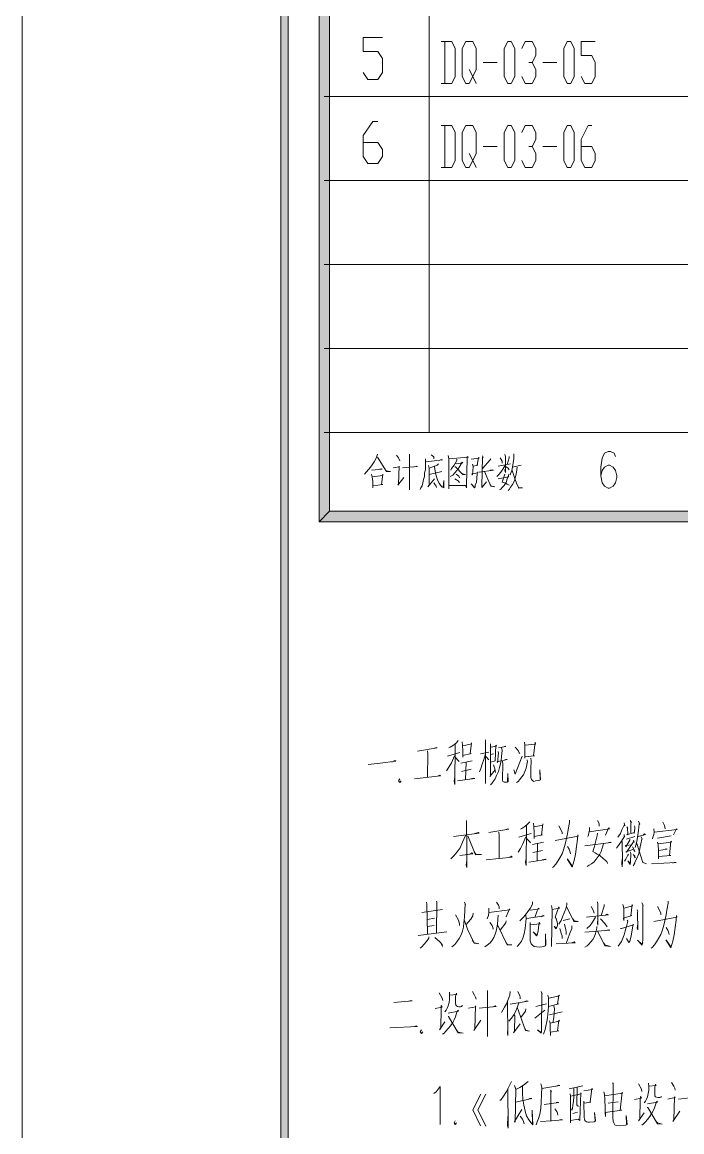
# Model space of a CAD drawing. Header units: millimetres. Extents: x 0 to 586, y 0 to 414.
# Drawn here: x 0 to 62, y 206.1 to 310.3 of the extents above; entities that cross this region are included whole.
import ezdxf

# ---------------------------------------------------------------- set-up
doc = ezdxf.new("R2010")
doc.units = ezdxf.units.MM

msp = doc.modelspace()

# ---------------------------------------------------------------- hatches: boundary and pattern name
h = msp.add_hatch(color=0)
h.dxf.hatch_style = 2
h.paths.add_polyline_path([(24.302861, 404.569083), (24.994306, 403.877639), (24.994306, 10.205861), (24.302861, 9.514417)])
h = msp.add_hatch(color=0)
h.dxf.hatch_style = 2
h.paths.add_polyline_path([(28.871333, 264.332861), (27.887083, 263.345083), (27.887083, 355.035556), (28.871333, 354.047778)])
h = msp.add_hatch(color=0)
h.dxf.hatch_style = 2
h.paths.add_polyline_path([(195.481222, 264.332861), (195.481222, 263.345083), (27.887083, 263.345083), (28.871333, 264.332861)])

# ---------------------------------------------------------------- linework, layer by layer
at = {"color": 0, "lineweight": 0}
for points in [[(0, 0), (585.632278, 0), (585.632278, 414.0835), (0, 414.0835)], [(24.302861, 404.569083), (24.994306, 403.877639), (24.994306, 10.205861), (24.302861, 9.514417)], [(28.871333, 264.332861), (27.887083, 263.345083), (27.887083, 355.035556), (28.871333, 354.047778)], [(45.603583, 304.507194), (45.2755, 305.163361), (45.2755, 307.795083), (45.603583, 308.45125), (45.931667, 308.45125), (46.25975, 307.795083), (46.25975, 305.163361), (45.931667, 304.507194)], [(51.191583, 304.507194), (50.8635, 305.163361), (50.8635, 307.795083), (51.191583, 308.45125), (51.519667, 308.45125), (51.84775, 307.795083), (51.84775, 305.163361), (51.519667, 304.507194)], [(45.603583, 296.619083), (45.2755, 297.278778), (45.2755, 299.906972), (45.603583, 300.563139), (45.931667, 300.563139), (46.25975, 299.906972), (46.25975, 297.278778), (45.931667, 296.619083)], [(51.191583, 296.619083), (50.8635, 297.278778), (50.8635, 299.906972), (51.191583, 300.563139), (51.519667, 300.563139), (51.84775, 299.906972), (51.84775, 297.278778), (51.519667, 296.619083)], [(195.481222, 264.332861), (195.481222, 263.345083), (27.887083, 263.345083), (28.871333, 264.332861)]]:
    msp.add_lwpolyline(points, close=True, dxfattribs=at)
for points in [[(38.237583, 271.727083), (38.237583, 354.541667)], [(32.014583, 305.533778), (32.473194, 304.877611), (33.393944, 304.877611), (33.852556, 305.533778), (33.852556, 306.849639), (33.393944, 307.505806), (32.014583, 307.505806), (32.014583, 308.821667), (33.852556, 308.821667)], [(39.359417, 304.507194), (40.347194, 304.507194), (40.675278, 305.163361), (40.675278, 307.795083), (40.347194, 308.45125), (39.359417, 308.45125)], [(39.6875, 308.45125), (39.6875, 304.507194)], [(41.987611, 305.823056), (42.315694, 305.163361), (41.987611, 304.507194), (41.659528, 304.507194), (41.331444, 305.163361), (41.331444, 307.795083), (41.659528, 308.45125), (42.315694, 308.45125), (42.647306, 307.795083), (42.647306, 305.823056), (42.315694, 305.163361), (42.647306, 304.507194)], [(46.919444, 307.795083), (47.247528, 308.45125), (47.903694, 308.45125), (48.231778, 307.795083), (48.231778, 307.135389), (47.903694, 306.479222), (47.575611, 306.479222)], [(52.503917, 305.163361), (52.835528, 304.507194), (53.491694, 304.507194), (53.819778, 305.163361), (53.819778, 306.479222), (53.491694, 307.135389), (52.503917, 307.135389), (52.503917, 308.45125), (53.819778, 308.45125)], [(43.303472, 306.479222), (44.619333, 306.479222)], [(47.903694, 306.479222), (48.231778, 305.823056), (48.231778, 305.163361), (47.903694, 304.507194), (47.247528, 304.507194), (46.919444, 305.163361)], [(48.891472, 306.479222), (50.203806, 306.479222)], [(28.370389, 303.276), (195.481222, 303.276)], [(32.014583, 298.961528), (33.393944, 298.961528), (33.852556, 298.305361), (33.852556, 297.645667), (33.393944, 296.9895), (32.473194, 296.9895), (32.014583, 297.645667), (32.014583, 299.617694), (32.931806, 300.933556), (33.393944, 300.933556)], [(39.359417, 296.619083), (40.347194, 296.619083), (40.675278, 297.278778), (40.675278, 299.906972), (40.347194, 300.563139), (39.359417, 300.563139)], [(39.6875, 300.563139), (39.6875, 296.619083)], [(41.987611, 297.934944), (42.315694, 297.278778), (41.987611, 296.619083), (41.659528, 296.619083), (41.331444, 297.278778), (41.331444, 299.906972), (41.659528, 300.563139), (42.315694, 300.563139), (42.647306, 299.906972), (42.647306, 297.934944), (42.315694, 297.278778), (42.647306, 296.619083)], [(46.919444, 299.906972), (47.247528, 300.563139), (47.903694, 300.563139), (48.231778, 299.906972), (48.231778, 299.250806), (47.903694, 298.591111), (47.575611, 298.591111)], [(52.503917, 298.591111), (53.491694, 298.591111), (53.819778, 297.934944), (53.819778, 297.278778), (53.491694, 296.619083), (52.835528, 296.619083), (52.503917, 297.278778), (52.503917, 299.250806), (53.163611, 300.563139), (53.491694, 300.563139)], [(43.303472, 298.591111), (44.619333, 298.591111)], [(47.903694, 298.591111), (48.231778, 297.934944), (48.231778, 297.278778), (47.903694, 296.619083), (47.247528, 296.619083), (46.919444, 297.278778)], [(48.891472, 298.591111), (50.203806, 298.591111)], [(28.370389, 295.387889), (195.481222, 295.387889)], [(28.370389, 287.499778), (195.481222, 287.499778)], [(28.370389, 279.611667), (195.481222, 279.611667)], [(28.370389, 271.727083), (195.481222, 271.727083)], [(195.495333, 271.727083), (28.380972, 271.727083)], [(55.728306, 269.469306), (55.611889, 269.797389), (55.266167, 269.959667), (55.036861, 269.959667), (54.691139, 269.797389), (54.461833, 269.3035), (54.348944, 268.481528), (54.348944, 267.659556), (54.461833, 267.003389), (54.691139, 266.675306), (55.036861, 266.5095), (55.153278, 266.5095), (55.499, 266.675306), (55.728306, 267.003389), (55.841194, 267.497278), (55.841194, 267.659556), (55.728306, 268.153444), (55.499, 268.481528), (55.153278, 268.647333), (55.036861, 268.647333), (54.691139, 268.481528), (54.461833, 268.153444), (54.348944, 267.659556)], [(33.36925, 269.705667), (33.245778, 269.3035), (33.062333, 268.964833), (32.815389, 268.597944), (32.568444, 268.2875), (32.3215, 268.012333), (32.138056, 267.825361)], [(33.36925, 269.39875), (34.230028, 268.072306), (34.600444, 268.072306), (34.170056, 268.135806), (34.046583, 268.351)], [(35.154306, 269.613944), (35.341278, 269.33525), (35.40125, 269.211778), (35.46475, 269.060083)], [(36.389028, 269.705667), (36.389028, 269.522222), (36.389028, 266.347222), (36.389028, 266.562417), (36.389028, 266.809361)], [(37.867167, 269.243528), (37.867167, 268.968361), (37.867167, 268.597944), (37.867167, 268.227528), (37.803667, 267.948833), (37.803667, 267.610167), (37.683722, 267.30325), (37.620222, 266.996333), (37.56025, 266.717639), (37.436778, 266.534194), (37.373278, 266.378972)], [(37.927139, 268.968361), (39.468778, 269.151806), (39.408806, 269.183556), (39.285333, 269.151806)], [(38.421028, 269.645694), (38.667972, 269.458722), (38.667972, 269.33525), (38.667972, 269.243528)], [(40.022639, 269.582194), (40.086139, 269.243528), (40.086139, 266.438944), (40.086139, 266.749389), (41.62425, 266.749389), (41.504306, 266.777611), (41.317333, 266.749389)], [(40.086139, 269.243528), (41.934694, 269.39875), (41.811222, 269.490472), (41.811222, 269.243528), (41.747722, 266.809361), (41.747722, 266.534194), (41.62425, 266.749389)], [(40.699972, 268.813139), (40.763472, 268.781389), (41.380833, 268.873111), (41.317333, 268.936611), (41.010417, 268.410972), (40.823444, 268.164028), (40.64, 267.948833), (40.456556, 267.733639), (40.209611, 267.610167)], [(40.823444, 269.211778), (40.823444, 269.088306), (40.5765, 268.657917), (40.333083, 268.351), (40.269583, 268.195778)], [(42.181639, 269.211778), (42.918944, 269.307028), (42.858972, 269.367), (42.7355, 268.657917), (42.795472, 268.657917), (42.365083, 268.566194), (42.305111, 268.749639), (42.365083, 268.506222), (42.305111, 267.765389), (42.241611, 267.857111), (42.795472, 267.948833), (42.795472, 268.044083), (42.7355, 267.857111), (42.672, 267.024556), (42.548528, 266.809361), (42.548528, 266.625917), (42.488556, 266.534194), (42.181639, 266.901083), (42.488556, 266.562417), (42.548528, 266.625917)], [(43.229389, 269.522222), (43.289361, 269.39875), (43.229389, 269.4305), (43.165889, 266.654139), (43.165889, 266.562417), (43.596278, 267.088056)], [(44.030194, 269.243528), (43.966694, 269.151806), (43.229389, 268.351)], [(44.890972, 269.33525), (45.077944, 269.028333), (45.077944, 268.844889)], [(45.321361, 269.673917), (45.384861, 269.490472), (45.384861, 267.980583), (45.321361, 268.195778), (45.384861, 268.351)], [(45.755278, 269.490472), (45.755278, 269.33525), (45.568306, 268.721417)], [(46.185667, 269.737417), (46.185667, 269.550444), (46.185667, 269.275278), (46.125694, 268.873111), (46.062194, 268.474472), (46.002222, 268.164028), (45.87875, 267.857111), (45.81525, 267.765389)], [(32.815389, 268.195778), (33.799639, 268.2875), (33.739667, 268.31925), (33.552694, 268.2875)], [(32.815389, 267.825361), (32.875361, 267.578417), (32.938861, 267.116278), (32.938861, 266.530667), (32.938861, 266.717639), (33.863139, 266.841111), (33.739667, 266.841111), (33.863139, 267.825361), (33.863139, 267.701889), (32.875361, 267.578417)], [(34.847389, 268.410972), (35.40125, 268.506222), (35.40125, 268.566194), (35.341278, 266.872861), (35.277778, 266.777611), (35.835167, 267.518444)], [(35.711694, 268.410972), (37.126333, 268.534444), (37.066361, 268.566194), (36.879389, 268.506222)], [(38.174083, 268.626167), (38.237583, 268.38275), (38.237583, 268.31925), (38.237583, 266.777611), (38.114111, 266.625917), (38.727944, 267.363222)], [(39.098361, 268.781389), (38.974889, 268.657917), (38.727944, 268.566194), (38.237583, 268.38275)], [(39.408806, 268.072306), (38.237583, 267.797139)], [(38.727944, 268.534444), (38.791444, 268.104056), (38.851417, 267.797139), (38.914917, 267.578417), (38.974889, 267.363222), (39.038389, 267.179778), (39.161861, 266.964583), (39.285333, 266.777611), (39.408806, 266.625917), (39.532278, 266.562417), (39.59225, 266.534194), (39.59225, 267.211528), (39.532278, 266.562417)], [(40.64, 268.506222), (40.699972, 268.506222), (41.380833, 267.797139), (41.62425, 267.797139), (41.380833, 267.857111), (41.257361, 267.920611)], [(40.763472, 267.825361), (41.010417, 267.641917), (41.070389, 267.486694)], [(42.918944, 268.012333), (44.277139, 268.195778), (44.153667, 268.227528), (43.966694, 268.195778)], [(43.412833, 268.072306), (44.030194, 266.685889), (44.397083, 266.625917), (44.030194, 266.717639), (43.966694, 266.872861)], [(45.321361, 268.597944), (45.137917, 268.2875), (44.954472, 268.012333), (44.7675, 267.797139), (44.584056, 267.610167)], [(44.707528, 268.566194), (45.87875, 268.781389)], [(45.321361, 267.825361), (45.077944, 267.056306), (45.201417, 267.024556), (45.384861, 266.964583), (45.568306, 266.872861), (45.755278, 266.777611)], [(45.384861, 268.534444), (45.631806, 268.38275), (45.755278, 268.227528)], [(46.492583, 268.474472), (46.432611, 268.012333), (46.369111, 267.701889), (46.309139, 267.426722), (46.245639, 267.179778), (46.062194, 266.841111), (45.87875, 266.594167), (45.755278, 266.378972), (45.631806, 266.28725)], [(46.062194, 268.474472), (46.863, 268.657917)], [(46.062194, 268.135806), (46.062194, 268.072306), (46.309139, 267.30325), (46.432611, 266.964583), (46.616056, 266.562417), (46.616056, 266.502444), (46.986472, 266.534194), (46.616056, 266.562417), (46.556083, 266.717639)], [(38.667972, 266.996333), (38.791444, 266.809361), (38.851417, 266.749389), (38.914917, 266.562417)], [(40.64, 267.363222), (40.946917, 267.179778), (41.070389, 267.024556)], [(44.707528, 267.363222), (45.691778, 267.550194), (45.691778, 267.797139), (45.691778, 267.701889), (45.568306, 267.363222), (45.444833, 267.024556), (45.261389, 266.749389), (45.077944, 266.562417), (44.954472, 266.410722), (44.831, 266.347222)], [(43.508083, 242.876917), (43.532778, 242.66525), (43.532778, 238.752944), (43.508083, 238.929333), (43.532778, 239.349139)], [(37.126333, 241.793889), (38.985472, 242.107861), (38.886694, 242.143139), (38.742056, 242.072583)], [(38.057667, 241.829167), (38.103528, 241.550472), (38.078833, 239.349139)], [(40.964556, 242.806361), (40.795222, 242.598222), (40.502417, 242.351278), (40.209611, 242.178417), (40.086139, 242.107861)], [(40.67175, 242.457111), (40.622361, 238.685917), (40.5765, 238.999889), (40.622361, 239.349139)], [(41.331444, 242.66525), (41.356139, 242.351278), (41.380833, 241.758611), (41.380833, 241.232972)], [(41.380833, 241.409361), (42.164, 241.582222), (42.065222, 241.550472), (42.188694, 242.598222), (42.188694, 242.492389), (41.380833, 242.316)], [(43.97375, 242.492389), (43.998444, 242.143139), (43.998444, 240.746139), (43.998444, 239.486722), (43.924361, 239.419694), (44.439417, 240.047639)], [(45.025028, 242.143139), (45.074417, 241.864444), (45.025028, 241.303528), (45.000333, 240.919), (44.92625, 240.605028), (44.831, 240.255778), (44.732222, 239.906528), (44.559361, 239.522), (44.414722, 239.208028), (44.241861, 238.964611), (44.097222, 238.752944), (43.97375, 238.650639)], [(44.023139, 242.178417), (44.047833, 242.178417), (44.559361, 242.28425), (44.488806, 242.351278), (44.439417, 240.883722), (44.023139, 240.781417)], [(44.732222, 242.107861), (45.441306, 242.248972), (45.367222, 242.28425), (45.24375, 242.213694)], [(46.319722, 242.178417), (46.591361, 241.864444), (46.686611, 241.652778), (46.736, 241.582222)], [(47.176972, 242.6335), (47.226361, 242.351278), (47.226361, 241.130667), (47.226361, 241.26825), (48.129472, 241.374083), (48.034222, 241.374083), (48.178861, 242.6335), (48.22825, 242.457111), (47.226361, 242.351278)], [(32.483778, 240.534472), (33.609139, 240.675583), (33.633833, 240.675583), (35.101389, 240.851972), (35.002611, 240.919), (34.709806, 240.781417)], [(40.597667, 241.374083), (40.329556, 240.710861), (40.086139, 240.291056), (39.863889, 239.941806)], [(41.112722, 241.688056), (39.937972, 241.338806)], [(40.696444, 241.201222), (40.964556, 240.919), (41.038639, 240.816694)], [(41.2115, 240.675583), (42.262778, 240.883722)], [(41.698333, 240.746139), (41.652472, 239.137472)], [(43.532778, 241.550472), (43.363444, 241.024833), (43.215278, 240.56975), (43.070639, 240.185222), (42.947167, 239.87125)], [(43.825583, 241.723333), (43.045944, 241.550472)], [(43.557472, 241.26825), (43.582167, 241.26825), (43.825583, 240.989556)], [(44.266556, 241.550472), (44.023139, 241.479917)], [(44.707528, 241.758611), (44.732222, 241.6175), (44.658139, 240.746139), (44.60875, 240.781417), (44.707528, 240.816694), (45.540083, 241.024833), (45.441306, 241.024833), (45.317833, 240.954278)], [(45.099111, 240.851972), (45.1485, 240.56975), (45.099111, 239.208028), (45.123806, 239.070444), (45.1485, 238.964611), (45.268444, 238.894056), (45.540083, 238.894056), (45.635333, 238.964611), (45.610639, 239.698389), (45.589472, 238.964611)], [(46.175083, 240.047639), (46.319722, 239.627833), (46.95825, 241.338806)], [(47.445083, 240.989556), (47.469778, 240.781417), (47.469778, 240.851972), (47.325139, 240.2205), (47.201667, 239.906528), (47.078194, 239.592556), (46.908861, 239.349139), (46.736, 239.137472), (46.591361, 238.964611), (46.443194, 238.858778)], [(47.787278, 241.130667), (47.811972, 240.883722), (47.787278, 240.185222), (47.787278, 239.698389), (47.787278, 239.313861), (47.836667, 239.137472), (47.886056, 239.070444), (47.960139, 238.999889), (48.058917, 238.964611), (48.22825, 238.999889), (48.496361, 239.035167), (48.619833, 239.070444), (48.693917, 239.102194), (48.619833, 240.047639), (48.644528, 239.102194)], [(42.164, 240.118194), (41.260889, 239.906528)], [(44.266556, 240.502722), (44.390028, 240.149944), (44.439417, 239.977083), (44.464111, 239.800694)], [(35.46475, 239.193917), (35.344806, 239.021056), (35.46475, 238.851722), (35.584694, 239.021056)], [(36.858222, 239.208028), (39.302972, 239.486722), (39.228889, 239.557278), (39.010167, 239.451444)], [(40.894, 238.999889), (42.506194, 239.243306), (42.407417, 239.278583), (42.139306, 239.208028)], [(41.733611, 235.281611), (41.758306, 232.417056), (41.758306, 230.882472), (41.708917, 231.090611), (41.758306, 231.545694)], [(43.836167, 234.163306), (45.695306, 234.480806), (45.596528, 234.516083), (45.448361, 234.445528)], [(47.674389, 235.179306), (47.505056, 234.967639), (47.21225, 234.724222), (46.915917, 234.547833), (46.795972, 234.480806)], [(47.381583, 234.830056), (47.332194, 231.055333), (47.282806, 231.369306), (47.332194, 231.718556)], [(48.041278, 235.038194), (48.065972, 234.724222), (48.090667, 234.131556), (48.090667, 233.605917)], [(48.090667, 233.782306), (48.873833, 233.955167), (48.775056, 233.919889), (48.898528, 234.967639), (48.898528, 234.865333), (48.090667, 234.688944)], [(51.392667, 235.316889), (51.392667, 235.10875), (51.293889, 234.445528), (51.219806, 234.025722), (51.099861, 233.464806), (50.976389, 232.942694), (50.852917, 232.522889), (50.708278, 232.173639), (50.510722, 231.789111), (50.316694, 231.475139), (50.119139, 231.196444), (49.900417, 230.9495), (49.801639, 230.882472)], [(50.732972, 234.025722), (50.708278, 234.198583), (50.415472, 234.794778)], [(53.2765, 234.618389), (53.2765, 234.339694), (53.227111, 234.131556), (53.177722, 233.955167), (53.128333, 233.782306)], [(53.251806, 234.233861), (55.156806, 234.516083), (55.110944, 234.618389), (54.789917, 233.919889)], [(54.034972, 235.281611), (54.154917, 235.073472), (54.204306, 234.967639), (54.204306, 234.865333), (54.204306, 234.7595)], [(56.529111, 235.073472), (56.599667, 234.794778), (56.553806, 234.865333), (56.331556, 234.41025), (56.186917, 234.061), (55.939972, 233.71175)], [(56.797222, 234.688944), (56.896, 234.547833), (56.846611, 234.547833), (56.871306, 234.025722), (56.797222, 233.955167), (57.481611, 234.163306)], [(57.114722, 235.281611), (57.238194, 235.10875), (57.164111, 235.10875), (57.164111, 234.131556)], [(57.506306, 234.794778), (57.555694, 234.653667), (57.531, 234.547833), (57.481611, 234.061)], [(57.897889, 235.214583), (58.017833, 234.932361), (57.947278, 234.967639), (57.873194, 234.339694), (57.799111, 233.71175), (57.725028, 233.327222), (57.629778, 232.977972), (57.580389, 232.766306)], [(59.34075, 234.516083), (59.365444, 234.198583), (59.316056, 233.955167), (59.241972, 233.71175), (59.192583, 233.570639)], [(59.365444, 234.198583), (61.517389, 234.445528), (61.443306, 234.516083), (61.175194, 233.955167)], [(60.169778, 235.144028), (60.342639, 234.830056), (60.392028, 234.516083)], [(41.634833, 233.884611), (41.366722, 233.256667), (41.123306, 232.731028), (40.851667, 232.350028), (40.534167, 231.9655), (40.266056, 231.683278)], [(40.509472, 233.782306), (42.933056, 234.096278), (42.834278, 234.163306), (42.516778, 234.061)], [(41.857083, 233.849333), (42.587333, 232.067806), (43.127083, 232.103083), (42.612028, 232.138361), (42.467389, 232.350028)], [(44.763972, 234.198583), (44.813361, 233.919889), (44.788667, 231.718556)], [(47.3075, 233.747028), (47.039389, 233.083806), (46.795972, 232.664), (46.573722, 232.31475)], [(47.822556, 234.061), (46.647806, 233.71175)], [(47.406278, 233.570639), (47.674389, 233.291944), (47.748472, 233.186111)], [(51.173944, 231.683278), (51.611389, 230.984778), (51.660778, 230.91775), (51.858333, 231.545694), (51.978278, 232.138361), (52.077056, 232.836861), (52.151139, 233.535361), (52.200528, 233.955167), (52.225222, 233.814056), (50.048583, 233.397778)], [(54.034972, 234.096278), (54.010278, 233.884611), (53.713944, 232.766306), (53.594, 232.381778), (53.812722, 232.244194), (54.010278, 232.138361), (54.253694, 232.000778), (54.571194, 231.718556), (54.789917, 231.545694), (54.913389, 231.439861), (54.987472, 231.267)], [(56.553806, 233.990444), (56.574972, 233.747028), (56.529111, 233.747028), (56.306861, 233.3625), (56.088139, 233.048528), (55.915278, 232.801583), (55.820028, 232.699278)], [(57.065333, 233.535361), (57.065333, 233.433056), (56.698444, 232.801583), (56.67375, 232.907417), (56.698444, 232.942694), (57.238194, 233.01325)], [(57.432222, 233.433056), (57.481611, 233.256667), (57.407528, 233.291944), (56.747833, 232.31475), (56.698444, 232.350028), (57.456917, 232.593444), (57.333444, 232.801583), (57.506306, 232.487611), (57.531, 232.381778), (57.456917, 232.522889)], [(56.772528, 233.535361), (57.555694, 233.782306)], [(58.141306, 233.747028), (58.240083, 233.535361), (58.190694, 233.535361), (58.116611, 233.083806), (58.042528, 232.801583), (57.971972, 232.487611), (57.873194, 232.103083), (57.725028, 231.718556), (57.555694, 231.369306), (57.531, 231.29875), (57.456917, 231.161167), (57.407528, 231.055333)], [(57.8485, 233.782306), (58.532889, 233.990444), (58.458806, 234.025722), (58.314167, 233.919889)], [(59.65825, 233.641194), (60.952944, 233.849333)], [(47.921333, 233.048528), (48.972611, 233.256667)], [(48.873833, 232.487611), (47.967194, 232.279472)], [(48.408167, 233.115556), (48.358778, 231.510417)], [(51.219806, 232.836861), (51.367972, 232.593444), (51.46675, 232.31475), (51.491444, 232.173639)], [(52.860222, 232.907417), (55.329667, 233.221389), (55.230889, 233.256667), (55.036861, 233.186111)], [(54.595889, 233.083806), (54.472417, 232.699278), (54.377167, 232.381778), (54.253694, 232.138361), (54.105528, 231.894944), (53.9115, 231.651528), (53.713944, 231.404583), (53.470528, 231.231722), (53.251806, 231.090611), (53.05425, 230.984778)], [(56.35625, 233.327222), (56.35625, 233.221389), (56.380944, 231.510417), (56.380944, 231.404583), (56.35625, 230.9495), (56.331556, 231.267), (56.35625, 231.651528)], [(57.725028, 233.115556), (58.289472, 231.334028), (58.631667, 231.231722), (58.338861, 231.334028), (58.215389, 231.580972)], [(59.682944, 233.256667), (59.732333, 233.01325), (59.757028, 232.487611), (59.781722, 231.683278), (59.757028, 231.894944), (60.92825, 232.000778), (60.808306, 232.000778), (60.92825, 233.3625), (60.977639, 233.256667), (59.732333, 233.083806)], [(59.757028, 232.487611), (60.586056, 232.593444), (60.511972, 232.628722), (60.392028, 232.593444)], [(41.098611, 232.000778), (42.319222, 232.173639), (42.223972, 232.244194), (42.001722, 232.138361)], [(43.568056, 231.580972), (46.012806, 231.859667), (45.938722, 231.930222), (45.72, 231.824389)], [(47.600306, 231.369306), (49.216028, 231.61625), (49.11725, 231.651528), (48.849139, 231.580972)], [(51.2445, 231.61625), (51.685472, 230.984778), (51.660778, 230.984778)], [(56.896, 232.138361), (56.941861, 232.032528), (56.896, 232.032528), (56.698444, 231.651528), (56.574972, 231.475139)], [(57.114722, 232.350028), (57.164111, 232.208917), (57.139417, 231.369306), (57.114722, 231.161167), (56.896, 231.510417), (57.139417, 231.267)], [(57.382833, 232.103083), (57.555694, 231.930222), (57.580389, 231.789111), (57.481611, 231.930222)], [(59.1185, 231.231722), (61.418611, 231.334028), (61.295139, 231.369306), (61.125806, 231.29875)], [(57.481611, 231.161167), (57.382833, 231.020056)], [(37.965944, 227.622806), (38.015333, 227.446417), (38.064722, 224.652417)], [(38.921972, 227.725111), (38.946667, 227.622806), (38.921972, 224.722972)], [(41.536056, 227.622806), (41.634833, 227.411139), (41.610139, 227.481694), (41.536056, 226.225806), (41.486667, 225.700167), (41.440806, 225.280361), (41.342028, 224.895833), (41.218556, 224.546583), (41.049222, 224.197333), (40.826972, 223.883361), (40.632944, 223.639944), (40.364833, 223.428278)], [(44.54525, 227.622806), (44.739278, 227.340583), (44.788667, 227.167722), (44.813361, 226.991333)], [(47.9425, 227.658083), (47.917806, 227.446417), (47.723778, 227.026611), (47.505056, 226.747917), (47.282806, 226.433944), (47.064083, 226.190528), (46.746583, 225.876556)], [(49.706389, 227.308833), (49.776944, 226.924306), (49.727556, 223.463556), (49.706389, 223.74225), (49.727556, 224.126778)], [(51.145722, 227.55225), (51.145722, 227.375861), (51.050472, 226.991333), (50.902306, 226.606806), (50.757667, 226.257556), (50.6095, 225.908306), (50.486028, 225.700167), (50.390778, 225.559056)], [(51.124556, 227.203), (51.491444, 226.433944), (51.734861, 226.014139), (51.808944, 225.806), (52.221694, 225.806), (51.833639, 225.876556), (51.710167, 226.049417)], [(53.445833, 227.203), (53.664556, 226.818472), (53.738639, 226.575056)], [(54.031444, 227.658083), (54.080833, 227.446417), (54.056139, 225.45675), (54.031444, 225.664889), (54.056139, 225.978861)], [(54.669972, 227.411139), (54.669972, 227.238278), (54.373639, 226.363389)], [(56.430333, 227.411139), (56.504417, 227.061889), (56.525583, 225.908306), (56.479722, 226.119972), (57.259361, 226.363389), (57.164111, 226.328111), (57.30875, 227.411139), (57.333444, 227.273556), (56.504417, 227.061889)], [(58.190694, 227.55225), (58.314167, 227.340583), (58.289472, 227.308833), (58.289472, 224.0915), (58.264778, 223.777528), (58.240083, 223.569389), (57.799111, 224.05975), (58.240083, 223.639944), (58.289472, 223.812806)], [(60.660139, 227.725111), (60.660139, 227.516972), (60.561361, 226.85375), (60.487278, 226.433944), (60.367333, 225.876556), (60.243861, 225.350917), (60.120389, 224.931111), (59.97575, 224.581861), (59.778194, 224.197333), (59.584167, 223.883361), (59.386611, 223.604667), (59.167889, 223.36125), (59.069111, 223.290694)], [(60.000444, 226.433944), (59.97575, 226.606806), (59.682944, 227.203)], [(37.524972, 226.642083), (39.482889, 226.924306)], [(40.707028, 226.433944), (40.975139, 225.943583), (41.049222, 225.700167), (41.073917, 225.559056), (41.073917, 225.421472)], [(42.368611, 226.575056), (42.319222, 226.328111), (42.125194, 226.014139), (41.684222, 225.492028)], [(44.693417, 226.398667), (44.644028, 225.559056), (44.594639, 225.209806), (44.520556, 224.895833), (44.421778, 224.617139), (44.301833, 224.303167), (44.153667, 224.05975), (43.980806, 223.848083), (43.811472, 223.675222), (43.688, 223.569389), (43.469278, 223.428278)], [(43.836167, 227.061889), (43.836167, 226.642083), (43.786778, 226.363389), (43.712694, 226.15525), (43.663306, 226.049417)], [(43.836167, 226.642083), (45.81525, 226.889028), (45.769389, 226.991333), (45.448361, 226.257556)], [(47.3075, 226.398667), (47.332194, 226.084694), (47.258111, 225.142778), (47.162861, 224.652417), (47.039389, 224.232611), (46.891222, 223.953917), (46.721889, 223.7105), (46.499639, 223.463556)], [(47.381583, 226.084694), (49.043167, 226.328111), (48.947917, 226.363389), (48.775056, 226.257556)], [(47.649694, 226.889028), (47.748472, 226.85375), (48.556333, 226.991333), (48.48225, 227.061889), (48.383472, 226.818472), (48.140056, 226.190528)], [(49.776944, 226.924306), (50.461333, 227.061889), (50.415472, 227.167722), (50.094444, 226.292833), (50.06975, 226.225806), (50.143833, 226.084694), (50.193222, 225.943583), (50.242611, 225.770722), (50.267306, 225.629611), (50.267306, 225.421472), (50.193222, 225.209806), (50.143833, 225.1075), (49.9745, 225.350917), (49.999194, 225.350917), (50.168528, 225.174528), (50.217917, 225.280361)], [(53.004861, 226.225806), (55.08625, 226.433944), (54.938083, 226.5045), (54.789917, 226.398667)], [(53.862111, 226.225806), (53.569306, 225.735444), (53.347056, 225.421472), (53.029556, 225.142778)], [(57.749722, 226.889028), (57.823806, 226.747917), (57.799111, 226.677361), (57.823806, 225.036944), (57.774417, 225.142778), (57.799111, 225.45675)], [(60.441417, 224.0915), (60.878861, 223.393), (60.92825, 223.325972), (61.125806, 223.953917), (61.24575, 224.546583), (61.344528, 225.245083), (61.418611, 225.943583), (61.468, 226.363389), (61.492694, 226.225806), (59.316056, 225.806)], [(38.040028, 225.350917), (38.699722, 225.421472)], [(38.064722, 225.978861), (38.724417, 226.119972)], [(41.536056, 225.908306), (41.828861, 225.072222), (42.442694, 223.777528), (42.904833, 223.7105), (42.442694, 223.812806), (42.269833, 224.0915)], [(43.934944, 225.700167), (44.128972, 225.421472), (44.203056, 225.245083), (44.22775, 225.072222)], [(44.644028, 225.492028), (45.547139, 223.604667), (45.988111, 223.604667), (45.571833, 223.639944), (45.423667, 223.848083)], [(45.473056, 225.876556), (45.423667, 225.664889), (44.887444, 225.001667)], [(47.723778, 225.700167), (47.723778, 225.45675), (47.699083, 224.303167), (47.723778, 223.989194), (47.797861, 223.7105), (47.917806, 223.569389), (48.090667, 223.463556), (48.115361, 223.463556), (48.334083, 223.428278), (48.605722, 223.393), (48.993778, 223.463556), (49.11725, 223.534111), (49.191333, 223.604667), (49.141944, 224.652417), (49.141944, 223.569389)], [(47.748472, 225.492028), (48.651583, 225.594333), (48.556333, 225.700167), (48.506944, 225.245083), (48.457556, 224.895833), (48.383472, 224.546583), (48.309389, 224.444278), (47.991889, 224.825278), (48.334083, 224.511306)], [(50.486028, 225.142778), (50.634194, 224.722972), (50.708278, 224.444278), (50.708278, 224.197333)], [(51.442056, 226.049417), (50.803528, 225.908306)], [(50.951694, 225.559056), (51.050472, 225.036944), (51.099861, 224.825278), (51.099861, 224.581861)], [(51.636083, 225.386194), (51.611389, 225.142778), (51.417361, 224.617139), (51.099861, 223.74225)], [(53.985583, 225.350917), (53.985583, 225.174528), (53.862111, 224.687694), (53.713944, 224.338444), (53.594, 224.126778), (53.421139, 223.883361), (53.227111, 223.675222), (53.05425, 223.534111), (52.860222, 223.393)], [(54.327778, 226.049417), (54.740528, 225.629611), (54.938083, 225.315639)], [(56.821917, 225.943583), (56.871306, 225.841278), (56.772528, 225.350917), (56.649056, 224.931111), (56.550278, 224.546583), (56.430333, 224.232611), (56.282167, 223.918639), (56.137528, 223.7105), (55.989361, 223.498833)], [(56.183389, 225.142778), (56.232778, 225.142778), (56.282167, 225.142778), (57.432222, 225.492028), (57.382833, 225.559056), (57.358139, 225.386194), (57.259361, 224.793528), (57.2135, 224.444278), (57.139417, 224.162056), (57.065333, 223.953917), (56.99125, 223.848083), (56.772528, 224.197333)], [(60.487278, 225.245083), (60.635444, 225.001667), (60.734222, 224.722972), (60.758917, 224.581861)], [(37.207472, 224.476028), (39.874472, 224.825278)], [(38.188194, 224.373722), (38.188194, 224.232611), (37.990639, 223.918639), (37.771917, 223.675222), (37.549667, 223.428278), (37.380333, 223.290694)], [(38.749111, 224.303167), (39.239472, 223.883361), (39.4335, 223.639944), (39.482889, 223.463556), (39.313556, 223.777528)], [(52.860222, 224.793528), (55.206194, 225.001667), (55.061556, 225.036944), (54.740528, 224.931111)], [(54.080833, 224.860556), (54.740528, 223.534111), (55.255583, 223.463556), (54.740528, 223.604667), (54.620583, 223.777528)], [(50.143833, 223.7105), (51.293889, 223.777528), (51.928889, 223.812806), (51.833639, 223.883361), (51.636083, 223.812806)], [(60.511972, 224.024472), (60.952944, 223.393), (60.92825, 223.393)], [(39.168917, 219.092639), (39.461722, 218.605806), (39.511111, 218.394139)], [(40.121417, 219.163194), (40.146111, 218.849222), (40.146111, 218.499972), (40.096722, 218.186), (40.026167, 217.872028), (39.927389, 217.660361), (39.828611, 217.4875), (39.708667, 217.311111)], [(40.170806, 218.8845), (40.8305, 218.955056), (40.784639, 219.060889), (40.710556, 218.778667), (40.710556, 218.53525), (40.710556, 218.327111), (40.710556, 218.080167), (40.73525, 217.977861), (40.784639, 217.872028), (40.879889, 217.83675), (41.003361, 217.801472), (41.172694, 217.801472), (41.271472, 217.83675), (41.345556, 217.907306)], [(42.298056, 219.23375), (42.495611, 218.8845), (42.590861, 218.711639), (42.64025, 218.499972)], [(43.691528, 219.339583), (43.716222, 219.092639), (43.716222, 215.007472), (43.691528, 215.286167), (43.716222, 215.635417)], [(45.843472, 219.23375), (45.818778, 218.8845), (45.649444, 218.464694), (45.476583, 218.080167), (45.30725, 217.766194), (45.159083, 217.4875), (45.014444, 217.244083)], [(46.552556, 219.23375), (46.750111, 218.813944), (46.774806, 218.711639), (46.774806, 218.53525)], [(48.753889, 219.23375), (48.827972, 219.025611), (48.803278, 219.092639), (48.778583, 215.670694), (48.778583, 215.427278), (48.753889, 215.321444), (48.411694, 215.635417), (48.753889, 215.392)], [(49.367722, 218.8845), (49.438278, 218.641083), (49.438278, 218.221278), (49.438278, 217.83675), (49.392417, 217.452222), (49.367722, 217.067694), (49.343028, 216.753722), (49.293639, 216.404472), (49.194861, 215.984667), (49.120778, 215.670694), (48.976139, 215.215611)], [(49.462972, 218.605806), (50.468389, 218.813944), (50.419, 218.8845), (50.295528, 218.044889), (50.394306, 218.080167), (49.438278, 217.83675)], [(34.917944, 218.186), (36.628917, 218.362389), (36.508972, 218.394139), (36.360806, 218.327111)], [(38.802028, 217.628611), (39.461722, 217.766194), (39.362944, 217.907306), (39.341778, 217.628611), (39.317083, 215.776528), (39.193611, 215.635417), (39.708667, 216.369194)], [(41.931167, 217.660361), (42.615556, 217.801472), (42.569694, 217.872028), (42.520306, 215.705972), (42.421528, 215.564861), (43.081222, 216.545583)], [(42.936583, 217.660361), (44.524083, 217.83675), (44.425306, 217.872028), (44.231278, 217.801472)], [(45.575361, 218.291833), (45.600056, 215.113306), (45.575361, 215.321444), (45.600056, 215.705972)], [(46.651333, 218.150722), (46.482, 217.730917), (46.358528, 217.381667), (46.1645, 217.032417), (45.966944, 216.718444), (45.723528, 216.43975)], [(45.843472, 218.044889), (47.533278, 218.327111), (47.409806, 218.362389), (47.215778, 218.291833)], [(48.242361, 217.83675), (49.24425, 218.080167)], [(49.928639, 217.872028), (50.002722, 217.593333), (49.928639, 216.789), (49.854556, 216.298639)], [(40.026167, 217.208806), (40.978667, 217.381667), (40.904583, 217.4875), (40.805806, 217.208806), (40.685861, 216.859556), (40.562389, 216.580861), (40.438917, 216.333917), (40.244889, 216.019944), (40.026167, 215.74125), (39.803917, 215.497833), (39.634583, 215.321444), (39.486417, 215.215611)], [(40.001472, 216.894833), (40.050861, 216.894833), (40.953972, 215.356722), (41.419639, 215.321444), (40.953972, 215.427278), (40.8305, 215.564861)], [(46.210361, 217.032417), (46.25975, 216.930111), (46.235056, 215.529583), (46.139806, 215.356722), (46.774806, 216.196333)], [(46.506694, 217.766194), (47.261639, 215.564861), (47.653222, 215.497833), (47.311028, 215.600139), (47.141694, 215.914111)], [(47.311028, 217.593333), (47.261639, 217.381667), (46.824194, 216.789)], [(48.143583, 216.718444), (49.096083, 217.4875)], [(49.537056, 217.032417), (50.711806, 217.311111)], [(34.526361, 215.811806), (37.143972, 215.949389)], [(36.851167, 215.949389), (36.995806, 216.019944), (37.119278, 215.949389)], [(49.537056, 216.475028), (49.586444, 216.228083), (49.586444, 215.811806), (49.611139, 215.113306), (49.611139, 215.427278), (50.419, 215.529583), (50.270833, 215.529583), (50.419, 216.545583), (50.468389, 216.43975), (49.56175, 216.263361)], [(37.507333, 215.621306), (37.387389, 215.448444), (37.507333, 215.279111), (37.627278, 215.448444)], [(45.963417, 210.763556), (45.695306, 210.273194), (45.49775, 209.853389), (45.204944, 209.401833), (44.986222, 209.084333), (44.86275, 208.982028)], [(47.52975, 210.763556), (47.088778, 210.449583), (46.746583, 210.202639), (46.355, 210.029778), (46.256222, 210.414306), (46.355, 210.065056), (46.305611, 206.953556), (46.231528, 207.024111), (46.940611, 208.142417)], [(48.725667, 210.551889), (48.79975, 210.237917), (48.775056, 209.539417), (48.750361, 208.840917), (48.700972, 208.24825), (48.626889, 207.722611), (48.506944, 207.302806), (48.383472, 206.988833), (48.263528, 206.710139)], [(55.449611, 210.657722), (55.548389, 210.516611), (55.499, 210.551889), (55.499, 209.715806), (55.474306, 208.071861), (55.474306, 207.408639), (55.499, 207.059389), (55.573083, 206.886528), (55.671861, 206.710139), (55.791806, 206.639583), (56.063444, 206.604306), (56.67375, 206.674861), (56.772528, 206.710139), (56.821917, 206.745417), (56.723139, 207.585028), (56.747833, 206.780694)], [(57.873194, 210.551889), (58.166, 210.065056), (58.215389, 209.853389)], [(58.825694, 210.622444), (58.850389, 210.308472), (58.850389, 209.959222), (58.801, 209.64525), (58.726917, 209.331278), (58.631667, 209.119611), (58.532889, 208.94675), (58.409417, 208.770361)], [(58.875083, 210.34375), (59.534778, 210.414306), (59.485389, 210.516611), (59.411306, 210.237917), (59.411306, 209.9945), (59.411306, 209.782833), (59.411306, 209.539417), (59.436, 209.433583), (59.485389, 209.331278), (59.584167, 209.296), (59.707639, 209.260722), (59.876972, 209.260722), (59.97575, 209.296), (60.049833, 209.366556)], [(61.002333, 210.693), (61.196361, 210.34375), (61.295139, 210.167361), (61.344528, 209.959222)], [(38.650333, 209.638194), (38.890222, 209.807528), (39.250056, 210.319056), (39.250056, 206.738361)], [(43.077694, 209.574694), (42.319222, 208.107139), (43.053, 206.604306)], [(43.543361, 209.574694), (42.784889, 208.107139), (43.543361, 206.569028)], [(45.621222, 210.135611), (45.645917, 206.396167), (45.596528, 206.639583), (45.621222, 207.479194)], [(46.99, 210.308472), (46.99, 209.680528), (47.014694, 209.119611), (47.113472, 208.562222), (47.233417, 208.001306), (47.381583, 207.54975), (47.575611, 207.165222), (47.797861, 206.886528), (47.967194, 206.710139), (47.896639, 208.071861), (47.917806, 206.780694)], [(48.824444, 210.135611), (50.486028, 210.414306), (50.390778, 210.449583), (50.168528, 210.34375)], [(49.607611, 209.959222), (49.702861, 209.818111), (49.657, 209.853389), (49.657, 207.094667)], [(51.367972, 210.100333), (52.662667, 210.379028)], [(51.46675, 209.609972), (51.491444, 209.401833), (51.512611, 208.142417), (51.512611, 207.793167), (51.512611, 206.886528), (51.491444, 207.129944), (52.221694, 207.235778), (52.369861, 207.129944), (52.41925, 208.071861), (52.468639, 209.715806), (52.493333, 209.609972), (51.491444, 209.401833)], [(51.808944, 210.167361), (51.808944, 209.366556), (51.78425, 208.911472), (51.734861, 208.562222), (51.685472, 208.24825), (51.586694, 208.071861)], [(52.126444, 210.237917), (52.10175, 208.5975), (52.151139, 208.491667), (52.271083, 208.456389)], [(52.761444, 209.888667), (53.569306, 210.029778), (53.495222, 210.135611), (53.347056, 208.840917), (53.396444, 208.840917), (52.786139, 208.735083), (52.761444, 208.94675), (52.761444, 208.5975), (52.786139, 207.652056), (52.786139, 207.408639), (52.810833, 207.267528), (52.835528, 207.129944), (52.909611, 207.059389), (53.004861, 206.988833), (53.153028, 206.953556), (53.297667, 206.953556), (53.713944, 206.988833), (53.812722, 207.059389), (53.862111, 207.094667), (53.763333, 207.863722), (53.812722, 207.094667)], [(54.620583, 209.818111), (54.694667, 209.574694), (54.740528, 209.084333), (54.765222, 208.318806), (54.765222, 208.24825), (54.789917, 207.479194), (54.765222, 207.863722), (56.331556, 208.071861), (56.158694, 208.071861), (56.35625, 209.782833), (56.380944, 209.680528), (54.694667, 209.433583)], [(46.355, 208.840917), (47.871944, 209.190167), (47.748472, 209.225444), (47.575611, 209.154889)], [(49.018472, 208.632778), (50.390778, 208.805639), (50.316694, 208.840917), (50.143833, 208.805639)], [(55.036861, 208.735083), (55.964667, 208.876194)], [(57.506306, 209.084333), (58.166, 209.225444), (58.067222, 209.366556), (58.042528, 209.084333), (58.017833, 207.235778), (57.897889, 207.094667), (58.409417, 207.828444)], [(58.726917, 208.668056), (59.682944, 208.840917), (59.608861, 208.94675), (59.510083, 208.668056), (59.386611, 208.318806), (59.266667, 208.036583), (59.143194, 207.793167), (58.949167, 207.479194), (58.726917, 207.2005), (58.508194, 206.953556), (58.335333, 206.780694), (58.190694, 206.674861)], [(60.635444, 209.119611), (61.319833, 209.260722), (61.270444, 209.331278), (61.221056, 207.165222), (61.125806, 207.024111), (61.7855, 208.001306)], [(61.637333, 209.119611), (63.228361, 209.296), (63.129583, 209.331278), (62.935556, 209.260722)], [(46.771278, 207.514472), (46.99, 207.235778), (47.088778, 207.024111), (47.138167, 206.815972)], [(50.023889, 208.212972), (50.217917, 207.969556), (50.267306, 207.793167), (50.316694, 207.620306)], [(52.151139, 207.899), (51.734861, 207.757889)], [(58.702222, 208.350556), (58.751611, 208.350556), (59.65825, 206.815972), (60.120389, 206.780694), (59.65825, 206.886528), (59.534778, 207.024111)], [(40.682333, 207.077028), (40.562389, 206.907694), (40.682333, 206.738361), (40.802278, 206.907694)], [(48.676278, 207.024111), (49.702861, 207.094667), (50.757667, 207.165222), (50.658889, 207.2005), (50.486028, 207.165222)]]:
    msp.add_lwpolyline(points, dxfattribs=at)

doc.saveas('drawing.dxf')
